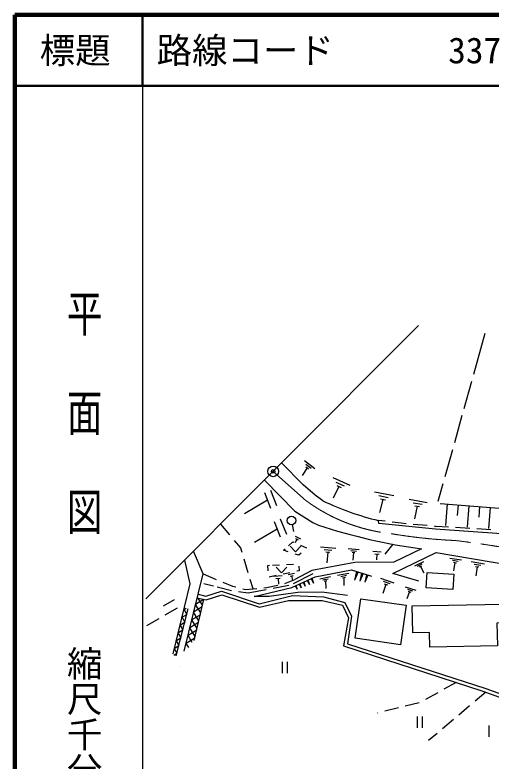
# Model space of a CAD drawing. Units: millimetres, scale not verified. Extents: x 40000 to 680000, y 20000 to 380000.
# Drawn here: x 40000 to 107198, y 274733 to 380000 of the extents above; entities that cross this region are included whole.
import ezdxf
from ezdxf.enums import TextEntityAlignment as Align

# ---------------------------------------------------------------- set-up
doc = ezdxf.new("R2010")
doc.units = ezdxf.units.MM
doc.header["$LTSCALE"] = 1000
doc.header["$PDMODE"] = 32
doc.header["$PDSIZE"] = 500
doc.linetypes.add('CHAIN', pattern=[18.5, 12, -1.5, 3.5, -1.5])
for name, color, linetype, lineweight in [('M-BGD', 7, 'Continuous', 25), ('M-BMK', 2, 'CHAIN', 13), ('M-BMK-SRVR', 3, 'Continuous', 25), ('M-TTL', 2, 'Continuous', 140), ('M-TTL-BAND', 7, 'Continuous', 25), ('M-TTL-LINE', 7, 'Continuous', 50)]:
    doc.layers.add(name, color=color, linetype=linetype, lineweight=lineweight)
doc.layers.add('M-OTRS', color=6, linetype='Continuous')
doc.layers.add('M-TTL-TXT', color=7, linetype='Continuous')
doc.styles.add('@ＭＳ ゴシック', font='')
doc.styles.add('ＭＳ ゴシック', font='')
doc.styles.get('@ＭＳ ゴシック').set_extended_font_data('@MS Gothic')
doc.styles.get('ＭＳ ゴシック').set_extended_font_data('MS Gothic')

msp = doc.modelspace()

# ---------------------------------------------------------------- linework, layer by layer
at = {"layer": 'M-BGD'}
for p, q in [((106323, 335036), (104706, 329257)), ((104437, 328294), (103359, 324442)), ((103089, 323479), (102012, 319627)), ((101742, 318664), (100664, 314812)), ((80855, 317122), (82329, 316000)), ((80685, 313708), (77628, 316790)), ((81256, 316119), (80553, 315030)), ((81056, 316620), (81792, 316060)), ((81072, 316259), (81440, 315979)), ((75221, 314379), (79484, 310003)), ((82350, 312256), (80685, 313708)), ((84847, 314734), (87250, 313657)), ((85286, 314104), (86488, 313566)), ((100395, 313849), (99698, 311360)), ((76069, 312947), (76927, 310778)), ((85725, 313475), (84901, 311825)), ((85425, 313609), (86026, 313340)), ((90759, 312730), (93451, 312185)), ((75202, 312604), (76060, 310435)), ((83476, 311455), (82350, 312256)), ((91350, 312190), (92696, 311918)), ((91942, 311650), (91474, 309786)), ((91605, 311718), (92278, 311582)), ((95632, 311677), (98171, 311230)), ((75631, 311520), (72412, 309632)), ((96200, 311184), (97469, 310961)), ((96767, 310692), (96414, 308922)), ((96450, 310748), (97085, 310636)), ((100024, 311091), (109532, 310326)), ((101020, 311011), (100776, 307972)), ((102540, 310889), (102418, 309369)), ((104060, 310766), (103817, 307748)), ((105569, 310645), (105448, 309136)), ((79484, 310003), (82037, 308376)), ((107078, 310524), (106837, 307525)), ((76582, 308549), (77439, 306380)), ((77449, 308892), (78307, 306723)), ((91337, 308229), (91303, 308675)), ((92228, 308563), (91303, 308675)), ((94511, 308286), (93220, 308443)), ((69009, 308155), (70301, 306628)), ((77011, 307465), (73792, 305577)), ((79139, 308087), (79300, 307141)), ((82037, 308376), (82863, 308026)), ((99353, 307459), (91337, 308229)), ((95208, 308222), (94511, 308286)), ((98196, 307948), (96204, 308131)), ((99339, 307843), (99191, 307857)), ((101187, 307728), (99339, 307843)), ((108679, 306778), (99353, 307459)), ((104181, 307542), (102185, 307666)), ((107176, 307356), (105179, 307480)), ((79534, 306475), (80286, 306094)), ((70947, 305865), (71837, 304814)), ((78621, 305107), (79214, 305674)), ((79214, 305674), (79378, 305602)), ((79795, 306059), (79529, 305532)), ((79608, 306154), (79983, 305963)), ((93348, 305323), (92205, 303909)), ((66551, 301138), (65219, 304357)), ((71837, 304814), (72017, 304217)), ((77921, 304490), (78145, 304687)), ((78585, 304265), (77921, 304490)), ((78835, 305031), (79585, 304231)), ((79585, 304231), (80335, 305031)), ((80293, 305198), (81141, 304823)), ((81141, 304823), (81089, 304772)), ((83138, 304946), (85284, 304762)), ((83647, 304578), (84720, 304486)), ((83887, 304233), (84424, 304187)), ((87026, 304706), (88600, 304571)), ((87399, 304436), (88186, 304369)), ((90527, 304364), (91708, 304262)), ((97394, 304696), (93479, 302807)), ((72307, 303260), (72886, 301346)), ((80065, 303764), (79532, 303944)), ((80377, 304071), (80065, 303764)), ((84156, 304210), (84027, 302708)), ((87576, 304183), (87969, 304149)), ((87772, 304166), (87678, 303064)), ((90792, 303984), (91382, 303933)), ((91087, 303959), (91016, 303132)), ((93315, 301183), (99435, 304150)), ((99435, 304150), (112605, 301953)), ((101356, 303381), (103023, 303103)), ((63953, 303088), (64692, 299730)), ((75682, 302333), (75923, 302356)), ((75734, 301576), (75682, 302333)), ((76333, 302395), (77332, 302436)), ((78332, 302477), (79331, 302517)), ((80057, 302242), (80125, 301582)), ((87988, 302750), (81905, 301624)), ((93479, 302807), (87988, 302750)), ((96419, 302261), (97697, 302892)), ((96833, 302227), (97472, 302543)), ((97087, 302114), (97407, 302272)), ((97247, 302193), (97689, 301298)), ((101731, 303061), (102564, 302922)), ((101898, 302777), (102314, 302707)), ((102106, 302742), (101912, 301575)), ((104405, 302873), (106266, 302562)), ((104823, 302516), (105754, 302361)), ((105010, 302198), (105475, 302120)), ((105242, 302159), (105025, 300856)), ((63904, 290240), (66551, 301138)), ((66551, 301138), (68397, 300371)), ((76870, 302078), (77620, 301278)), ((77620, 301278), (78370, 302078)), ((78818, 301306), (77840, 301100)), ((78544, 301037), (79452, 301225)), ((82044, 301132), (79271, 299746)), ((81905, 301624), (79511, 300329)), ((80125, 301582), (79797, 301512)), ((82377, 300727), (87496, 301716)), ((85546, 300953), (87140, 301262)), ((87496, 301716), (90305, 300806)), ((88193, 301490), (87929, 300273)), ((88311, 301452), (87929, 300273)), ((88429, 301414), (87929, 300273)), ((88193, 301490), (88429, 301414)), ((88912, 301257), (88666, 300123)), ((89022, 301222), (88666, 300123)), ((89132, 301186), (88666, 300123)), ((88912, 301257), (89132, 301186)), ((96995, 300095), (93315, 301183)), ((73175, 300389), (73576, 299063)), ((76861, 300893), (75883, 300687)), ((76522, 300812), (77704, 300896)), ((76843, 300479), (77434, 300521)), ((77138, 300500), (77197, 299672)), ((78082, 299777), (79511, 300329)), ((78827, 300811), (79281, 300905)), ((79054, 300858), (79186, 300223)), ((79073, 299212), (82377, 300727)), ((81222, 300197), (81341, 300252)), ((81222, 300197), (81554, 299630)), ((81281, 300225), (81554, 299630)), ((81341, 300252), (81554, 299630)), ((81791, 300458), (81918, 300517)), ((81791, 300458), (82145, 299854)), ((81855, 300487), (82145, 299854)), ((81918, 300517), (82145, 299854)), ((83010, 300462), (84521, 300755)), ((83431, 300308), (84187, 300455)), ((83664, 300118), (84042, 300192)), ((83853, 300155), (83867, 299078)), ((85991, 300791), (86788, 300945)), ((86236, 300591), (86635, 300668)), ((86435, 300629), (86430, 299493)), ((89616, 301030), (89387, 299976)), ((89718, 300997), (89387, 299976)), ((89820, 300963), (89387, 299976)), ((89616, 301030), (89820, 300963)), ((91615, 300532), (93475, 299892)), ((91984, 300093), (92914, 299773)), ((64692, 299730), (62270, 289846)), ((68048, 299392), (66669, 299741)), ((70547, 298760), (68532, 299270)), ((69321, 299987), (70685, 299420)), ((70685, 299420), (71192, 299293)), ((72162, 299051), (72563, 298951)), ((72563, 298951), (74143, 299102)), ((73779, 297973), (79073, 299212)), ((75138, 299197), (75510, 299232)), ((75510, 299232), (77101, 299569)), ((78661, 299501), (76462, 299089)), ((78080, 299776), (78082, 299777)), ((79558, 299435), (79654, 299479)), ((79558, 299435), (79827, 298975)), ((79606, 299457), (79827, 298975)), ((79654, 299479), (79827, 298975)), ((80105, 299686), (80209, 299733)), ((80105, 299686), (80395, 299191)), ((80157, 299709), (80395, 299191)), ((80209, 299733), (80395, 299191)), ((80660, 299940), (80771, 299991)), ((80660, 299940), (80970, 299409)), ((80715, 299965), (80970, 299409)), ((80771, 299991), (80970, 299409)), ((92353, 299654), (91905, 298352)), ((92120, 299734), (92585, 299574)), ((95090, 299336), (96556, 298831)), ((95381, 298990), (96114, 298737)), ((65860, 298294), (66964, 298000)), ((66964, 298000), (69166, 298701)), ((67005, 297465), (69208, 298209)), ((69166, 298701), (74473, 296924)), ((69208, 298209), (74502, 296454)), ((72939, 298429), (71535, 298615)), ((75479, 298905), (72939, 298429)), ((75894, 297948), (73779, 297973)), ((74473, 296924), (79179, 298075)), ((79949, 298524), (75894, 297948)), ((79179, 298075), (83534, 297912)), ((83328, 298549), (79949, 298524)), ((86957, 298108), (83328, 298549)), ((83534, 297912), (86563, 297099)), ((95671, 298644), (95318, 297618)), ((95488, 298707), (95855, 298581)), ((62454, 297490), (60939, 296599)), ((65312, 291733), (66679, 297536)), ((66618, 297544), (65480, 296841)), ((65726, 297745), (67005, 297465)), ((66489, 296730), (65878, 297719)), ((74502, 296454), (78594, 297398)), ((78594, 297398), (83342, 297390)), ((83342, 297390), (86229, 296722)), ((86563, 297099), (87489, 295159)), ((62900, 296326), (61176, 295312)), ((62777, 289564), (64467, 296210)), ((63796, 296074), (64156, 296288)), ((63820, 296173), (64267, 295423)), ((64545, 296519), (64545, 296519)), ((66432, 296488), (65219, 295740)), ((66229, 295627), (65480, 296841)), ((86229, 296722), (87055, 294962)), ((60314, 294805), (58590, 293791)), ((63529, 294984), (64267, 295423)), ((63549, 295064), (63988, 294326)), ((66173, 295388), (64959, 294639)), ((65969, 294525), (65219, 295740)), ((87055, 294962), (86393, 290985)), ((87489, 295159), (86939, 291291)), ((63262, 293895), (63988, 294326)), ((63277, 293956), (63709, 293230)), ((65914, 294288), (64698, 293538)), ((65710, 293422), (64959, 294639)), ((62995, 292805), (63709, 293230)), ((63006, 292847), (63430, 292133)), ((65655, 293189), (64437, 292437)), ((65450, 292320), (64698, 293538)), ((62728, 291716), (63430, 292133)), ((62734, 291739), (63151, 291037)), ((65395, 292089), (64177, 291336)), ((65033, 291472), (64437, 292437)), ((62464, 290628), (63151, 291037)), ((62464, 290628), (62873, 289940)), ((64522, 290777), (64177, 291336)), ((86393, 290985), (105911, 284666)), ((86939, 291291), (106457, 284973)), ((62431, 289678), (62873, 289940)), ((77712, 288729), (77712, 287129)), ((78462, 287129), (78462, 288729)), ((63394, 288034), (63394, 288034)), ((102293, 285837), (100547, 284862)), ((99674, 284375), (97927, 283400)), ((106456, 284466), (104931, 283173)), ((105911, 284666), (117859, 280283)), ((106457, 284973), (122001, 279270)), ((94124, 282241), (92181, 281764)), ((97037, 282955), (95095, 282479)), ((104168, 282526), (102642, 281233)), ((91210, 281526), (91159, 281513)), ((96762, 281041), (96762, 279441)), ((97512, 279441), (97512, 281041)), ((101879, 280587), (100353, 279294)), ((106858, 279774), (106858, 278174)), ((99590, 278647), (98387, 277627))]:
    msp.add_line(p, q, dxfattribs=at)
for points in [[(98155, 301343), (101922, 301105), (101786, 298939), (98018, 299177)], [(88800, 297632), (95220, 296712), (94424, 291156), (88004, 292076)], [(96070, 296623), (108861, 296892), (108917, 294219), (108032, 294200), (108099, 290998), (98548, 290797), (98504, 292878), (96150, 292829)]]:
    msp.add_lwpolyline(points, close=True, dxfattribs=at)
msp.add_circle((79039, 308679), 600, dxfattribs=at)
for centre, radius, start, end in [((100227, 346210), 38581, 244.2681, 256.62682), ((106964, 379845), 75756, 251.44908, 262.74197)]:
    msp.add_arc(centre, radius, start, end, dxfattribs=at)
at = {"layer": 'M-BMK'}
msp.add_line((80703, 311761), (76443, 315603), dxfattribs=at)
for centre, radius, start, end in [((95719, 331381), 24707, 232.56999, 263.96081), ((105575, 380682), 74914, 260.42977, 267.42282), ((82637, 146096), 160943, 75.68688, 83.016)]:
    msp.add_arc(centre, radius, start, end, dxfattribs=at)
at = {"layer": 'M-BMK-SRVR'}
msp.add_line((96970, 336171), (58490, 297615), dxfattribs=at)
msp.add_circle((76443, 315603), 750, dxfattribs=at)
at = {"layer": 'M-OTRS'}
msp.add_point((76442, 315602), dxfattribs=at)
at = {"layer": 'M-TTL'}
for p, q in [((40000, 380000), (40000, 20000)), ((680000, 380000), (40000, 380000))]:
    msp.add_line(p, q, dxfattribs=at)
at = {"layer": 'M-TTL-BAND'}
msp.add_line((58000, 370000), (58000, 20000), dxfattribs=at)
at = {"layer": 'M-TTL-LINE'}
for p, q in [((58000, 380000), (58000, 370000)), ((40000, 370000), (680000, 370000))]:
    msp.add_line(p, q, dxfattribs=at)

# ---------------------------------------------------------------- texts
at = {"layer": 'M-TTL-BAND', "style": '@ＭＳ ゴシック', "width": 1.4}
msp.add_text('平  面  図', height=3666, rotation=270, dxfattribs=at).set_placement((49777, 306475), align=Align.MIDDLE_RIGHT)
at = {"layer": 'M-TTL-BAND', "style": '@ＭＳ ゴシック'}
msp.add_text('縮尺千分の一', height=3666, rotation=270, dxfattribs=at).set_placement((49777, 261030), align=Align.MIDDLE_RIGHT)
at = {"layer": 'M-TTL-TXT', "style": 'ＭＳ ゴシック'}
msp.add_text('標題', height=3666, dxfattribs=at).set_placement((48500, 375000), align=Align.MIDDLE_CENTER)
for s, p in [('路線コード', (60000, 375000)), ('337', (101142, 375000))]:
    msp.add_text(s, height=3666, dxfattribs=at).set_placement(p, align=Align.MIDDLE_LEFT)

doc.saveas('drawing.dxf')
